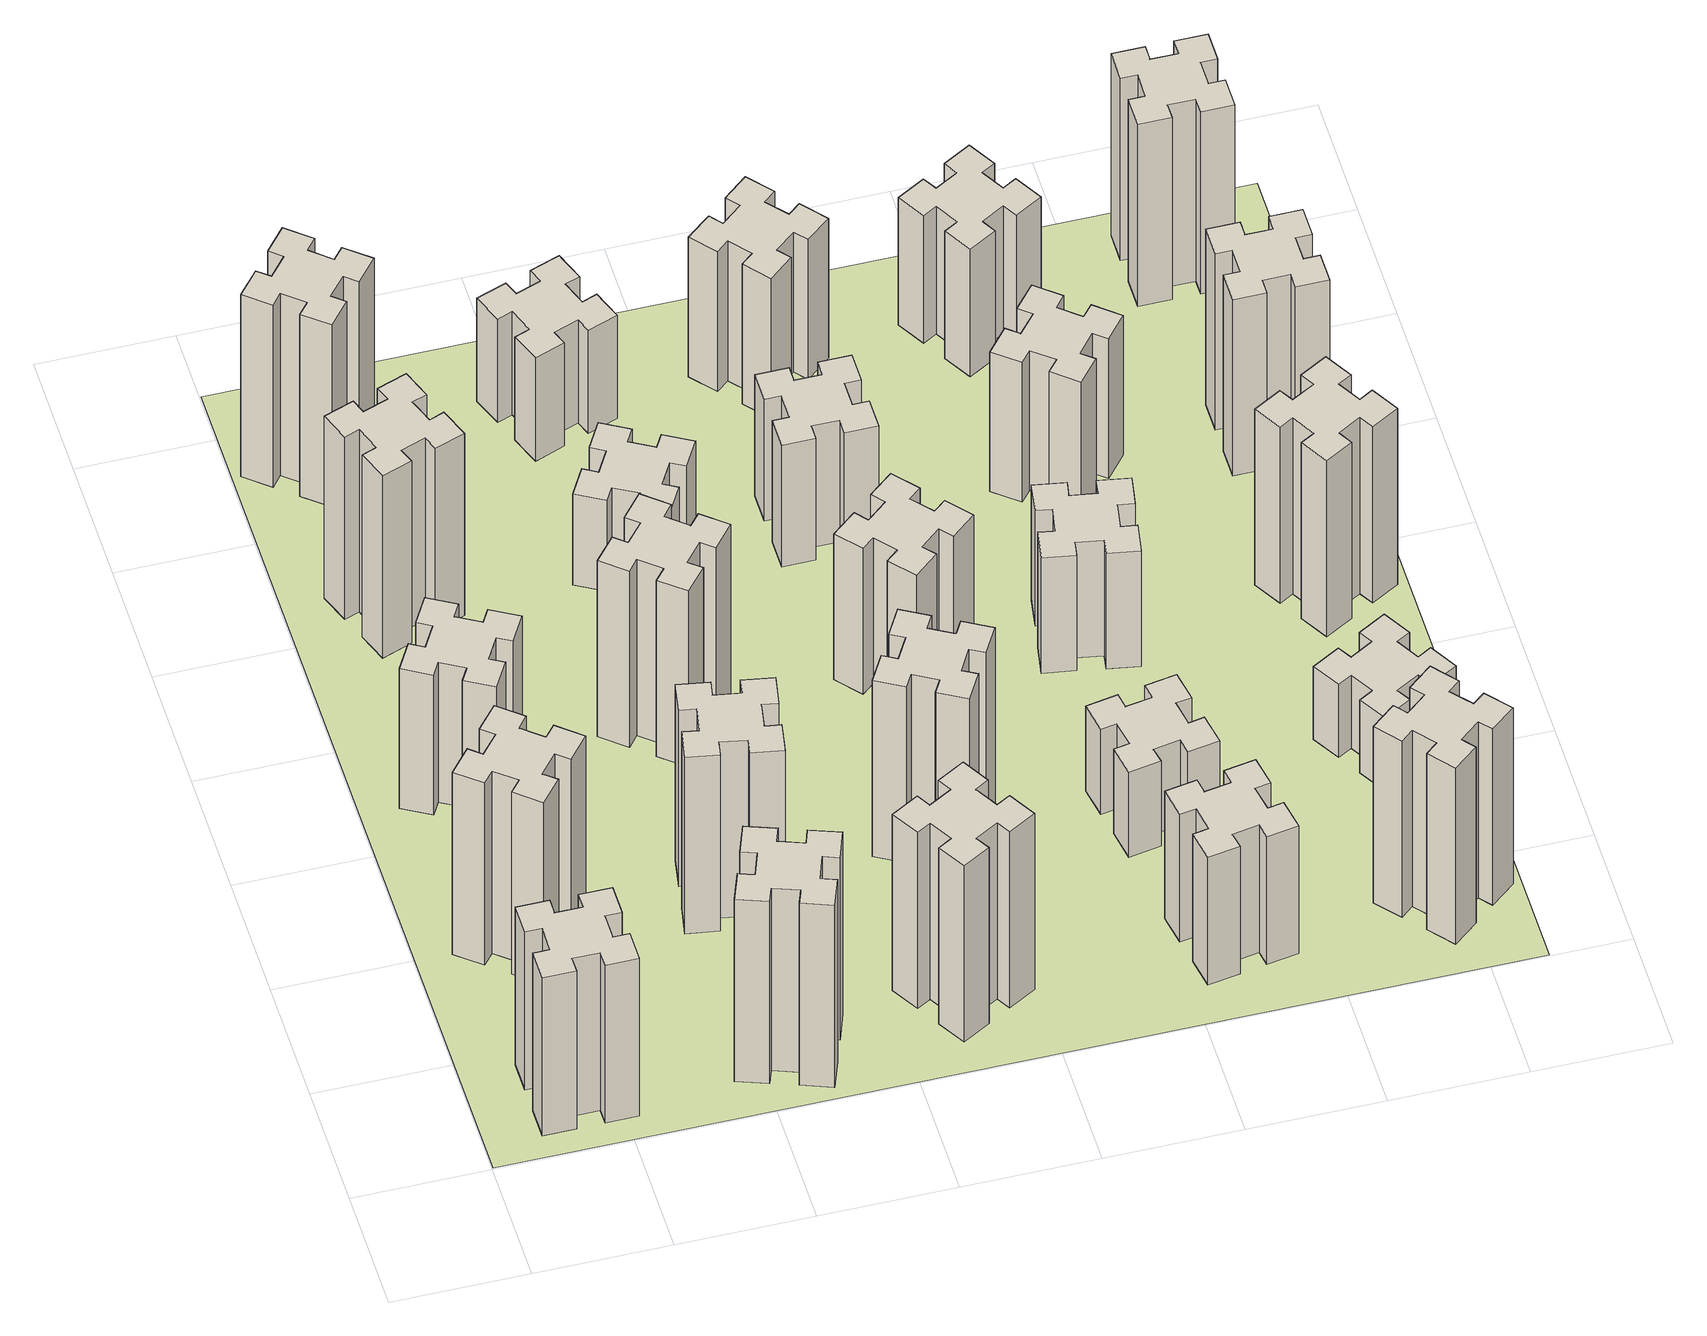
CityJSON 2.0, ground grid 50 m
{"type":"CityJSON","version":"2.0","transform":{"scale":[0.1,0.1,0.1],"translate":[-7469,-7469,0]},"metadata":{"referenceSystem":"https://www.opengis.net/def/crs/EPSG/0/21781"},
"CityObjects":{
"building1":{"type":"Building","attributes":{"class":"1000","function":"1000","usage":"1000","yearOfConstruction":2016,"roofType":"1000","measuredHeight":78,"storeysAboveGround":30,"storeysBelowGround":0},"geometry":[{"type":"Solid","lod":"1","boundaries":[[[[0,1,2,3,4,5,6,7,8,9,10,11,12,13,14,15,16,17,18,19]],[[17,16,20,21]],[[16,15,22,20]],[[15,14,23,22]],[[14,13,24,23]],[[13,12,25,24]],[[12,11,26,25]],[[11,10,27,26]],[[10,9,28,27]],[[9,8,29,28]],[[8,7,30,29]],[[7,6,31,30]],[[6,5,32,31]],[[5,4,33,32]],[[4,3,34,33]],[[3,2,35,34]],[[2,1,36,35]],[[1,0,37,36]],[[0,19,38,37]],[[19,18,39,38]],[[18,17,21,39]],[[24,25,26,27,28,29,30,31,32,33,34,35,36,37,38,39,21,20,22,23]]]]}]},
"building2":{"type":"Building","attributes":{"class":"1000","function":"1000","usage":"1000","yearOfConstruction":2016,"roofType":"1000","measuredHeight":90,"storeysAboveGround":30,"storeysBelowGround":0},"geometry":[{"type":"Solid","lod":"1","boundaries":[[[[40,41,42,43,44,45,46,47,48,49,50,51,52,53,54,55,56,57,58,59]],[[57,56,60,61]],[[56,55,62,60]],[[55,54,63,62]],[[54,53,64,63]],[[53,52,65,64]],[[52,51,66,65]],[[51,50,67,66]],[[50,49,68,67]],[[49,48,69,68]],[[48,47,70,69]],[[47,46,71,70]],[[46,45,72,71]],[[45,44,73,72]],[[44,43,74,73]],[[43,42,75,74]],[[42,41,76,75]],[[41,40,77,76]],[[40,59,78,77]],[[59,58,79,78]],[[58,57,61,79]],[[64,65,66,67,68,69,70,71,72,73,74,75,76,77,78,79,61,60,62,63]]]]}]},
"building3":{"type":"Building","attributes":{"class":"1000","function":"1000","usage":"1000","yearOfConstruction":2016,"roofType":"1000","measuredHeight":69,"storeysAboveGround":30,"storeysBelowGround":0},"geometry":[{"type":"Solid","lod":"1","boundaries":[[[[80,81,82,83,84,85,86,87,88,89,90,91,92,93,94,95,96,97,98,99]],[[97,96,100,101]],[[96,95,102,100]],[[95,94,103,102]],[[94,93,104,103]],[[93,92,105,104]],[[92,91,106,105]],[[91,90,107,106]],[[90,89,108,107]],[[89,88,109,108]],[[88,87,110,109]],[[87,86,111,110]],[[86,85,112,111]],[[85,84,113,112]],[[84,83,114,113]],[[83,82,115,114]],[[82,81,116,115]],[[81,80,117,116]],[[80,99,118,117]],[[99,98,119,118]],[[98,97,101,119]],[[104,105,106,107,108,109,110,111,112,113,114,115,116,117,118,119,101,100,102,103]]]]}]},
"building4":{"type":"Building","attributes":{"class":"1000","function":"1000","usage":"1000","yearOfConstruction":2016,"roofType":"1000","measuredHeight":90,"storeysAboveGround":30,"storeysBelowGround":0},"geometry":[{"type":"Solid","lod":"1","boundaries":[[[[120,121,122,123,124,125,126,127,128,129,130,131,132,133,134,135,136,137,138,139]],[[137,136,140,141]],[[136,135,142,140]],[[135,134,143,142]],[[134,133,144,143]],[[133,132,145,144]],[[132,131,146,145]],[[131,130,147,146]],[[130,129,148,147]],[[129,128,149,148]],[[128,127,150,149]],[[127,126,151,150]],[[126,125,152,151]],[[125,124,153,152]],[[124,123,154,153]],[[123,122,155,154]],[[122,121,156,155]],[[121,120,157,156]],[[120,139,158,157]],[[139,138,159,158]],[[138,137,141,159]],[[144,145,146,147,148,149,150,151,152,153,154,155,156,157,158,159,141,140,142,143]]]]}]},
"building5":{"type":"Building","attributes":{"class":"1000","function":"1000","usage":"1000","yearOfConstruction":2016,"roofType":"1000","measuredHeight":90,"storeysAboveGround":30,"storeysBelowGround":0},"geometry":[{"type":"Solid","lod":"1","boundaries":[[[[160,161,162,163,164,165,166,167,168,169,170,171,172,173,174,175,176,177,178,179]],[[177,176,180,181]],[[176,175,182,180]],[[175,174,183,182]],[[174,173,184,183]],[[173,172,185,184]],[[172,171,186,185]],[[171,170,187,186]],[[170,169,188,187]],[[169,168,189,188]],[[168,167,190,189]],[[167,166,191,190]],[[166,165,192,191]],[[165,164,193,192]],[[164,163,194,193]],[[163,162,195,194]],[[162,161,196,195]],[[161,160,197,196]],[[160,179,198,197]],[[179,178,199,198]],[[178,177,181,199]],[[184,185,186,187,188,189,190,191,192,193,194,195,196,197,198,199,181,180,182,183]]]]}]},
"building6":{"type":"Building","attributes":{"class":"1000","function":"1000","usage":"1000","yearOfConstruction":2016,"roofType":"1000","measuredHeight":90,"storeysAboveGround":30,"storeysBelowGround":0},"geometry":[{"type":"Solid","lod":"1","boundaries":[[[[200,201,202,203,204,205,206,207,208,209,210,211,212,213,214,215,216,217,218,219]],[[217,216,220,221]],[[216,215,222,220]],[[215,214,223,222]],[[214,213,224,223]],[[213,212,225,224]],[[212,211,226,225]],[[211,210,227,226]],[[210,209,228,227]],[[209,208,229,228]],[[208,207,230,229]],[[207,206,231,230]],[[206,205,232,231]],[[205,204,233,232]],[[204,203,234,233]],[[203,202,235,234]],[[202,201,236,235]],[[201,200,237,236]],[[200,219,238,237]],[[219,218,239,238]],[[218,217,221,239]],[[224,225,226,227,228,229,230,231,232,233,234,235,236,237,238,239,221,220,222,223]]]]}]},
"building7":{"type":"Building","attributes":{"class":"1000","function":"1000","usage":"1000","yearOfConstruction":2016,"roofType":"1000","measuredHeight":87,"storeysAboveGround":30,"storeysBelowGround":0},"geometry":[{"type":"Solid","lod":"1","boundaries":[[[[240,241,242,243,244,245,246,247,248,249,250,251,252,253,254,255,256,257,258,259]],[[257,256,260,261]],[[256,255,262,260]],[[255,254,263,262]],[[254,253,264,263]],[[253,252,265,264]],[[252,251,266,265]],[[251,250,267,266]],[[250,249,268,267]],[[249,248,269,268]],[[248,247,270,269]],[[247,246,271,270]],[[246,245,272,271]],[[245,244,273,272]],[[244,243,274,273]],[[243,242,275,274]],[[242,241,276,275]],[[241,240,277,276]],[[240,259,278,277]],[[259,258,279,278]],[[258,257,261,279]],[[264,265,266,267,268,269,270,271,272,273,274,275,276,277,278,279,261,260,262,263]]]]}]},
"building8":{"type":"Building","attributes":{"class":"1000","function":"1000","usage":"1000","yearOfConstruction":2016,"roofType":"1000","measuredHeight":87,"storeysAboveGround":30,"storeysBelowGround":0},"geometry":[{"type":"Solid","lod":"1","boundaries":[[[[280,281,282,283,284,285,286,287,288,289,290,291,292,293,294,295,296,297,298,299]],[[297,296,300,301]],[[296,295,302,300]],[[295,294,303,302]],[[294,293,304,303]],[[293,292,305,304]],[[292,291,306,305]],[[291,290,307,306]],[[290,289,308,307]],[[289,288,309,308]],[[288,287,310,309]],[[287,286,311,310]],[[286,285,312,311]],[[285,284,313,312]],[[284,283,314,313]],[[283,282,315,314]],[[282,281,316,315]],[[281,280,317,316]],[[280,299,318,317]],[[299,298,319,318]],[[298,297,301,319]],[[304,305,306,307,308,309,310,311,312,313,314,315,316,317,318,319,301,300,302,303]]]]}]},
"building9":{"type":"Building","attributes":{"class":"1000","function":"1000","usage":"1000","yearOfConstruction":2016,"roofType":"1000","measuredHeight":87,"storeysAboveGround":30,"storeysBelowGround":0},"geometry":[{"type":"Solid","lod":"1","boundaries":[[[[320,321,322,323,324,325,326,327,328,329,330,331,332,333,334,335,336,337,338,339]],[[337,336,340,341]],[[336,335,342,340]],[[335,334,343,342]],[[334,333,344,343]],[[333,332,345,344]],[[332,331,346,345]],[[331,330,347,346]],[[330,329,348,347]],[[329,328,349,348]],[[328,327,350,349]],[[327,326,351,350]],[[326,325,352,351]],[[325,324,353,352]],[[324,323,354,353]],[[323,322,355,354]],[[322,321,356,355]],[[321,320,357,356]],[[320,339,358,357]],[[339,338,359,358]],[[338,337,341,359]],[[344,345,346,347,348,349,350,351,352,353,354,355,356,357,358,359,341,340,342,343]]]]}]},
"building10":{"type":"Building","attributes":{"class":"1000","function":"1000","usage":"1000","yearOfConstruction":2016,"roofType":"1000","measuredHeight":45,"storeysAboveGround":30,"storeysBelowGround":0},"geometry":[{"type":"Solid","lod":"1","boundaries":[[[[360,361,362,363,364,365,366,367,368,369,370,371,372,373,374,375,376,377,378,379]],[[377,376,380,381]],[[376,375,382,380]],[[375,374,383,382]],[[374,373,384,383]],[[373,372,385,384]],[[372,371,386,385]],[[371,370,387,386]],[[370,369,388,387]],[[369,368,389,388]],[[368,367,390,389]],[[367,366,391,390]],[[366,365,392,391]],[[365,364,393,392]],[[364,363,394,393]],[[363,362,395,394]],[[362,361,396,395]],[[361,360,397,396]],[[360,379,398,397]],[[379,378,399,398]],[[378,377,381,399]],[[384,385,386,387,388,389,390,391,392,393,394,395,396,397,398,399,381,380,382,383]]]]}]},
"building11":{"type":"Building","attributes":{"class":"1000","function":"1000","usage":"1000","yearOfConstruction":2016,"roofType":"1000","measuredHeight":51,"storeysAboveGround":30,"storeysBelowGround":0},"geometry":[{"type":"Solid","lod":"1","boundaries":[[[[400,401,402,403,404,405,406,407,408,409,410,411,412,413,414,415,416,417,418,419]],[[417,416,420,421]],[[416,415,422,420]],[[415,414,423,422]],[[414,413,424,423]],[[413,412,425,424]],[[412,411,426,425]],[[411,410,427,426]],[[410,409,428,427]],[[409,408,429,428]],[[408,407,430,429]],[[407,406,431,430]],[[406,405,432,431]],[[405,404,433,432]],[[404,403,434,433]],[[403,402,435,434]],[[402,401,436,435]],[[401,400,437,436]],[[400,419,438,437]],[[419,418,439,438]],[[418,417,421,439]],[[424,425,426,427,428,429,430,431,432,433,434,435,436,437,438,439,421,420,422,423]]]]}]},
"building12":{"type":"Building","attributes":{"class":"1000","function":"1000","usage":"1000","yearOfConstruction":2016,"roofType":"1000","measuredHeight":87,"storeysAboveGround":30,"storeysBelowGround":0},"geometry":[{"type":"Solid","lod":"1","boundaries":[[[[440,441,442,443,444,445,446,447,448,449,450,451,452,453,454,455,456,457,458,459]],[[457,456,460,461]],[[456,455,462,460]],[[455,454,463,462]],[[454,453,464,463]],[[453,452,465,464]],[[452,451,466,465]],[[451,450,467,466]],[[450,449,468,467]],[[449,448,469,468]],[[448,447,470,469]],[[447,446,471,470]],[[446,445,472,471]],[[445,444,473,472]],[[444,443,474,473]],[[443,442,475,474]],[[442,441,476,475]],[[441,440,477,476]],[[440,459,478,477]],[[459,458,479,478]],[[458,457,461,479]],[[464,465,466,467,468,469,470,471,472,473,474,475,476,477,478,479,461,460,462,463]]]]}]},
"building13":{"type":"Building","attributes":{"class":"1000","function":"1000","usage":"1000","yearOfConstruction":2016,"roofType":"1000","measuredHeight":72,"storeysAboveGround":30,"storeysBelowGround":0},"geometry":[{"type":"Solid","lod":"1","boundaries":[[[[480,481,482,483,484,485,486,487,488,489,490,491,492,493,494,495,496,497,498,499]],[[497,496,500,501]],[[496,495,502,500]],[[495,494,503,502]],[[494,493,504,503]],[[493,492,505,504]],[[492,491,506,505]],[[491,490,507,506]],[[490,489,508,507]],[[489,488,509,508]],[[488,487,510,509]],[[487,486,511,510]],[[486,485,512,511]],[[485,484,513,512]],[[484,483,514,513]],[[483,482,515,514]],[[482,481,516,515]],[[481,480,517,516]],[[480,499,518,517]],[[499,498,519,518]],[[498,497,501,519]],[[504,505,506,507,508,509,510,511,512,513,514,515,516,517,518,519,501,500,502,503]]]]}]},
"building14":{"type":"Building","attributes":{"class":"1000","function":"1000","usage":"1000","yearOfConstruction":2016,"roofType":"1000","measuredHeight":60,"storeysAboveGround":30,"storeysBelowGround":0},"geometry":[{"type":"Solid","lod":"1","boundaries":[[[[520,521,522,523,524,525,526,527,528,529,530,531,532,533,534,535,536,537,538,539]],[[537,536,540,541]],[[536,535,542,540]],[[535,534,543,542]],[[534,533,544,543]],[[533,532,545,544]],[[532,531,546,545]],[[531,530,547,546]],[[530,529,548,547]],[[529,528,549,548]],[[528,527,550,549]],[[527,526,551,550]],[[526,525,552,551]],[[525,524,553,552]],[[524,523,554,553]],[[523,522,555,554]],[[522,521,556,555]],[[521,520,557,556]],[[520,539,558,557]],[[539,538,559,558]],[[538,537,541,559]],[[544,545,546,547,548,549,550,551,552,553,554,555,556,557,558,559,541,540,542,543]]]]}]},
"building15":{"type":"Building","attributes":{"class":"1000","function":"1000","usage":"1000","yearOfConstruction":2016,"roofType":"1000","measuredHeight":63,"storeysAboveGround":30,"storeysBelowGround":0},"geometry":[{"type":"Solid","lod":"1","boundaries":[[[[560,561,562,563,564,565,566,567,568,569,570,571,572,573,574,575,576,577,578,579]],[[577,576,580,581]],[[576,575,582,580]],[[575,574,583,582]],[[574,573,584,583]],[[573,572,585,584]],[[572,571,586,585]],[[571,570,587,586]],[[570,569,588,587]],[[569,568,589,588]],[[568,567,590,589]],[[567,566,591,590]],[[566,565,592,591]],[[565,564,593,592]],[[564,563,594,593]],[[563,562,595,594]],[[562,561,596,595]],[[561,560,597,596]],[[560,579,598,597]],[[579,578,599,598]],[[578,577,581,599]],[[584,585,586,587,588,589,590,591,592,593,594,595,596,597,598,599,581,580,582,583]]]]}]},
"building16":{"type":"Building","attributes":{"class":"1000","function":"1000","usage":"1000","yearOfConstruction":2016,"roofType":"1000","measuredHeight":69,"storeysAboveGround":30,"storeysBelowGround":0},"geometry":[{"type":"Solid","lod":"1","boundaries":[[[[600,601,602,603,604,605,606,607,608,609,610,611,612,613,614,615,616,617,618,619]],[[617,616,620,621]],[[616,615,622,620]],[[615,614,623,622]],[[614,613,624,623]],[[613,612,625,624]],[[612,611,626,625]],[[611,610,627,626]],[[610,609,628,627]],[[609,608,629,628]],[[608,607,630,629]],[[607,606,631,630]],[[606,605,632,631]],[[605,604,633,632]],[[604,603,634,633]],[[603,602,635,634]],[[602,601,636,635]],[[601,600,637,636]],[[600,619,638,637]],[[619,618,639,638]],[[618,617,621,639]],[[624,625,626,627,628,629,630,631,632,633,634,635,636,637,638,639,621,620,622,623]]]]}]},
"building17":{"type":"Building","attributes":{"class":"1000","function":"1000","usage":"1000","yearOfConstruction":2016,"roofType":"1000","measuredHeight":42,"storeysAboveGround":30,"storeysBelowGround":0},"geometry":[{"type":"Solid","lod":"1","boundaries":[[[[640,641,642,643,644,645,646,647,648,649,650,651,652,653,654,655,656,657,658,659]],[[657,656,660,661]],[[656,655,662,660]],[[655,654,663,662]],[[654,653,664,663]],[[653,652,665,664]],[[652,651,666,665]],[[651,650,667,666]],[[650,649,668,667]],[[649,648,669,668]],[[648,647,670,669]],[[647,646,671,670]],[[646,645,672,671]],[[645,644,673,672]],[[644,643,674,673]],[[643,642,675,674]],[[642,641,676,675]],[[641,640,677,676]],[[640,659,678,677]],[[659,658,679,678]],[[658,657,661,679]],[[664,665,666,667,668,669,670,671,672,673,674,675,676,677,678,679,661,660,662,663]]]]}]},
"building18":{"type":"Building","attributes":{"class":"1000","function":"1000","usage":"1000","yearOfConstruction":2016,"roofType":"1000","measuredHeight":57,"storeysAboveGround":30,"storeysBelowGround":0},"geometry":[{"type":"Solid","lod":"1","boundaries":[[[[680,681,682,683,684,685,686,687,688,689,690,691,692,693,694,695,696,697,698,699]],[[697,696,700,701]],[[696,695,702,700]],[[695,694,703,702]],[[694,693,704,703]],[[693,692,705,704]],[[692,691,706,705]],[[691,690,707,706]],[[690,689,708,707]],[[689,688,709,708]],[[688,687,710,709]],[[687,686,711,710]],[[686,685,712,711]],[[685,684,713,712]],[[684,683,714,713]],[[683,682,715,714]],[[682,681,716,715]],[[681,680,717,716]],[[680,699,718,717]],[[699,698,719,718]],[[698,697,701,719]],[[704,705,706,707,708,709,710,711,712,713,714,715,716,717,718,719,701,700,702,703]]]]}]},
"building19":{"type":"Building","attributes":{"class":"1000","function":"1000","usage":"1000","yearOfConstruction":2016,"roofType":"1000","measuredHeight":69,"storeysAboveGround":30,"storeysBelowGround":0},"geometry":[{"type":"Solid","lod":"1","boundaries":[[[[720,721,722,723,724,725,726,727,728,729,730,731,732,733,734,735,736,737,738,739]],[[737,736,740,741]],[[736,735,742,740]],[[735,734,743,742]],[[734,733,744,743]],[[733,732,745,744]],[[732,731,746,745]],[[731,730,747,746]],[[730,729,748,747]],[[729,728,749,748]],[[728,727,750,749]],[[727,726,751,750]],[[726,725,752,751]],[[725,724,753,752]],[[724,723,754,753]],[[723,722,755,754]],[[722,721,756,755]],[[721,720,757,756]],[[720,739,758,757]],[[739,738,759,758]],[[738,737,741,759]],[[744,745,746,747,748,749,750,751,752,753,754,755,756,757,758,759,741,740,742,743]]]]}]},
"building20":{"type":"Building","attributes":{"class":"1000","function":"1000","usage":"1000","yearOfConstruction":2016,"roofType":"1000","measuredHeight":87,"storeysAboveGround":30,"storeysBelowGround":0},"geometry":[{"type":"Solid","lod":"1","boundaries":[[[[760,761,762,763,764,765,766,767,768,769,770,771,772,773,774,775,776,777,778,779]],[[777,776,780,781]],[[776,775,782,780]],[[775,774,783,782]],[[774,773,784,783]],[[773,772,785,784]],[[772,771,786,785]],[[771,770,787,786]],[[770,769,788,787]],[[769,768,789,788]],[[768,767,790,789]],[[767,766,791,790]],[[766,765,792,791]],[[765,764,793,792]],[[764,763,794,793]],[[763,762,795,794]],[[762,761,796,795]],[[761,760,797,796]],[[760,779,798,797]],[[779,778,799,798]],[[778,777,781,799]],[[784,785,786,787,788,789,790,791,792,793,794,795,796,797,798,799,781,780,782,783]]]]}]},
"building21":{"type":"Building","attributes":{"class":"1000","function":"1000","usage":"1000","yearOfConstruction":2016,"roofType":"1000","measuredHeight":63,"storeysAboveGround":30,"storeysBelowGround":0},"geometry":[{"type":"Solid","lod":"1","boundaries":[[[[800,801,802,803,804,805,806,807,808,809,810,811,812,813,814,815,816,817,818,819]],[[817,816,820,821]],[[816,815,822,820]],[[815,814,823,822]],[[814,813,824,823]],[[813,812,825,824]],[[812,811,826,825]],[[811,810,827,826]],[[810,809,828,827]],[[809,808,829,828]],[[808,807,830,829]],[[807,806,831,830]],[[806,805,832,831]],[[805,804,833,832]],[[804,803,834,833]],[[803,802,835,834]],[[802,801,836,835]],[[801,800,837,836]],[[800,819,838,837]],[[819,818,839,838]],[[818,817,821,839]],[[824,825,826,827,828,829,830,831,832,833,834,835,836,837,838,839,821,820,822,823]]]]}]},
"building22":{"type":"Building","attributes":{"class":"1000","function":"1000","usage":"1000","yearOfConstruction":2016,"roofType":"1000","measuredHeight":36,"storeysAboveGround":30,"storeysBelowGround":0},"geometry":[{"type":"Solid","lod":"1","boundaries":[[[[840,841,842,843,844,845,846,847,848,849,850,851,852,853,854,855,856,857,858,859]],[[857,856,860,861]],[[856,855,862,860]],[[855,854,863,862]],[[854,853,864,863]],[[853,852,865,864]],[[852,851,866,865]],[[851,850,867,866]],[[850,849,868,867]],[[849,848,869,868]],[[848,847,870,869]],[[847,846,871,870]],[[846,845,872,871]],[[845,844,873,872]],[[844,843,874,873]],[[843,842,875,874]],[[842,841,876,875]],[[841,840,877,876]],[[840,859,878,877]],[[859,858,879,878]],[[858,857,861,879]],[[864,865,866,867,868,869,870,871,872,873,874,875,876,877,878,879,861,860,862,863]]]]}]},
"building23":{"type":"Building","attributes":{"class":"1000","function":"1000","usage":"1000","yearOfConstruction":2016,"roofType":"1000","measuredHeight":87,"storeysAboveGround":30,"storeysBelowGround":0},"geometry":[{"type":"Solid","lod":"1","boundaries":[[[[880,881,882,883,884,885,886,887,888,889,890,891,892,893,894,895,896,897,898,899]],[[897,896,900,901]],[[896,895,902,900]],[[895,894,903,902]],[[894,893,904,903]],[[893,892,905,904]],[[892,891,906,905]],[[891,890,907,906]],[[890,889,908,907]],[[889,888,909,908]],[[888,887,910,909]],[[887,886,911,910]],[[886,885,912,911]],[[885,884,913,912]],[[884,883,914,913]],[[883,882,915,914]],[[882,881,916,915]],[[881,880,917,916]],[[880,899,918,917]],[[899,898,919,918]],[[898,897,901,919]],[[904,905,906,907,908,909,910,911,912,913,914,915,916,917,918,919,901,900,902,903]]]]}]},
"building24":{"type":"Building","attributes":{"class":"1000","function":"1000","usage":"1000","yearOfConstruction":2016,"roofType":"1000","measuredHeight":87,"storeysAboveGround":30,"storeysBelowGround":0},"geometry":[{"type":"Solid","lod":"1","boundaries":[[[[920,921,922,923,924,925,926,927,928,929,930,931,932,933,934,935,936,937,938,939]],[[937,936,940,941]],[[936,935,942,940]],[[935,934,943,942]],[[934,933,944,943]],[[933,932,945,944]],[[932,931,946,945]],[[931,930,947,946]],[[930,929,948,947]],[[929,928,949,948]],[[928,927,950,949]],[[927,926,951,950]],[[926,925,952,951]],[[925,924,953,952]],[[924,923,954,953]],[[923,922,955,954]],[[922,921,956,955]],[[921,920,957,956]],[[920,939,958,957]],[[939,938,959,958]],[[938,937,941,959]],[[944,945,946,947,948,949,950,951,952,953,954,955,956,957,958,959,941,940,942,943]]]]}]},
"building25":{"type":"Building","attributes":{"class":"1000","function":"1000","usage":"1000","yearOfConstruction":2016,"roofType":"1000","measuredHeight":90,"storeysAboveGround":30,"storeysBelowGround":0},"geometry":[{"type":"Solid","lod":"1","boundaries":[[[[960,961,962,963,964,965,966,967,968,969,970,971,972,973,974,975,976,977,978,979]],[[977,976,980,981]],[[976,975,982,980]],[[975,974,983,982]],[[974,973,984,983]],[[973,972,985,984]],[[972,971,986,985]],[[971,970,987,986]],[[970,969,988,987]],[[969,968,989,988]],[[968,967,990,989]],[[967,966,991,990]],[[966,965,992,991]],[[965,964,993,992]],[[964,963,994,993]],[[963,962,995,994]],[[962,961,996,995]],[[961,960,997,996]],[[960,979,998,997]],[[979,978,999,998]],[[978,977,981,999]],[[984,985,986,987,988,989,990,991,992,993,994,995,996,997,998,999,981,980,982,983]]]]}]},
"landuse1":{"type":"LandUse","attributes":{"name":"plot1","function":"1010"},"geometry":[{"type":"MultiSurface","lod":"1","boundaries":[[[1000,1001,1002,1003]]]}]}
},
"vertices":[
[265,325,0],[265,225,0],[205,225,0],[205,105,0],[325,105,0],[325,165,0],[425,165,0],[425,105,0],[545,105,0],[545,225,0],[485,225,0],[485,325,0],[545,325,0],[545,445,0],[425,445,0],[425,385,0],[325,385,0],[325,445,0],[205,445,0],[205,325,0],[325,385,780],[325,445,780],[425,385,780],[425,445,780],[545,445,780],[545,325,780],[485,325,780],[485,225,780],[545,225,780],[545,105,780],[425,105,780],[425,165,780],[325,165,780],[325,105,780],[205,105,780],[205,225,780],[265,225,780],[265,325,780],[205,325,780],[205,445,780],
[484,1067,0],[408,1132,0],[446,1178,0],[354,1255,0],[277,1163,0],[323,1124,0],[259,1048,0],[213,1086,0],[136,994,0],[228,917,0],[266,963,0],[343,899,0],[304,853,0],[396,776,0],[473,868,0],[427,906,0],[492,983,0],[538,944,0],[615,1036,0],[523,1113,0],[492,983,900],[538,944,900],[427,906,900],[473,868,900],[396,776,900],[304,853,900],[343,899,900],[266,963,900],[228,917,900],[136,994,900],[213,1086,900],[259,1048,900],[323,1124,900],[277,1163,900],[354,1255,900],[446,1178,900],[408,1132,900],[484,1067,900],[523,1113,900],[615,1036,900],
[474,1826,0],[387,1876,0],[417,1928,0],[313,1988,0],[253,1884,0],[305,1854,0],[255,1767,0],[203,1797,0],[143,1693,0],[247,1633,0],[277,1685,0],[364,1635,0],[334,1583,0],[438,1523,0],[498,1627,0],[446,1657,0],[496,1744,0],[548,1714,0],[608,1818,0],[504,1878,0],[496,1744,690],[548,1714,690],[446,1657,690],[498,1627,690],[438,1523,690],[334,1583,690],[364,1635,690],[277,1685,690],[247,1633,690],[143,1693,690],[203,1797,690],[255,1767,690],[305,1854,690],[253,1884,690],[313,1988,690],[417,1928,690],[387,1876,690],[474,1826,690],[504,1878,690],[608,1818,690],
[385,2716,0],[291,2682,0],[270,2738,0],[157,2697,0],[199,2584,0],[255,2605,0],[289,2511,0],[233,2490,0],[274,2377,0],[387,2419,0],[366,2475,0],[460,2509,0],[480,2453,0],[593,2494,0],[552,2607,0],[496,2586,0],[462,2680,0],[518,2700,0],[477,2813,0],[364,2772,0],[462,2680,900],[518,2700,900],[496,2586,900],[552,2607,900],[593,2494,900],[480,2453,900],[460,2509,900],[366,2475,900],[387,2419,900],[274,2377,900],[233,2490,900],[289,2511,900],[255,2605,900],[199,2584,900],[157,2697,900],[270,2738,900],[291,2682,900],[385,2716,900],[364,2772,900],[477,2813,900],
[1029,360,0],[995,266,0],[939,287,0],[897,174,0],[1010,133,0],[1031,189,0],[1125,155,0],[1104,99,0],[1217,57,0],[1258,170,0],[1202,191,0],[1236,285,0],[1292,264,0],[1333,377,0],[1220,418,0],[1200,362,0],[1106,396,0],[1127,452,0],[1014,493,0],[973,380,0],[1106,396,900],[1127,452,900],[1200,362,900],[1220,418,900],[1333,377,900],[1292,264,900],[1236,285,900],[1202,191,900],[1258,170,900],[1217,57,900],[1104,99,900],[1125,155,900],[1031,189,900],[1010,133,900],[897,174,900],[939,287,900],[995,266,900],[1029,360,900],[973,380,900],[1014,493,900],
[384,3387,0],[308,3452,0],[346,3498,0],[254,3575,0],[177,3483,0],[223,3444,0],[159,3368,0],[113,3406,0],[36,3314,0],[128,3237,0],[166,3283,0],[243,3219,0],[204,3173,0],[296,3096,0],[373,3188,0],[327,3226,0],[392,3303,0],[438,3264,0],[515,3356,0],[423,3433,0],[392,3303,900],[438,3264,900],[327,3226,900],[373,3188,900],[296,3096,900],[204,3173,900],[243,3219,900],[166,3283,900],[128,3237,900],[36,3314,900],[113,3406,900],[159,3368,900],[223,3444,900],[177,3483,900],[254,3575,900],[346,3498,900],[308,3452,900],[384,3387,900],[423,3433,900],[515,3356,900],
[1047,916,0],[1145,898,0],[1135,839,0],[1253,818,0],[1274,937,0],[1215,947,0],[1232,1045,0],[1291,1035,0],[1312,1153,0],[1194,1174,0],[1184,1115,0],[1085,1132,0],[1096,1191,0],[977,1212,0],[957,1094,0],[1016,1084,0],[998,985,0],[939,996,0],[918,877,0],[1037,857,0],[998,985,870],[939,996,870],[1016,1084,870],[957,1094,870],[977,1212,870],[1096,1191,870],[1085,1132,870],[1184,1115,870],[1194,1174,870],[1312,1153,870],[1291,1035,870],[1232,1045,870],[1215,947,870],[1274,937,870],[1253,818,870],[1135,839,870],[1145,898,870],[1047,916,870],[1037,857,870],[918,877,870],
[1224,1907,0],[1148,1972,0],[1186,2018,0],[1094,2095,0],[1017,2003,0],[1063,1964,0],[999,1888,0],[953,1926,0],[876,1834,0],[968,1757,0],[1006,1803,0],[1083,1739,0],[1044,1693,0],[1136,1616,0],[1213,1708,0],[1167,1746,0],[1232,1823,0],[1278,1784,0],[1355,1876,0],[1263,1953,0],[1232,1823,870],[1278,1784,870],[1167,1746,870],[1213,1708,870],[1136,1616,870],[1044,1693,870],[1083,1739,870],[1006,1803,870],[968,1757,870],[876,1834,870],[953,1926,870],[999,1888,870],[1063,1964,870],[1017,2003,870],[1094,2095,870],[1186,2018,870],[1148,1972,870],[1224,1907,870],[1263,1953,870],[1355,1876,870],
[1744,496,0],[1657,446,0],[1627,498,0],[1523,438,0],[1583,334,0],[1635,364,0],[1685,277,0],[1633,247,0],[1693,143,0],[1797,203,0],[1767,255,0],[1854,305,0],[1884,253,0],[1988,313,0],[1928,417,0],[1876,387,0],[1826,474,0],[1878,504,0],[1818,608,0],[1714,548,0],[1826,474,870],[1878,504,870],[1876,387,870],[1928,417,870],[1988,313,870],[1884,253,870],[1854,305,870],[1767,255,870],[1797,203,870],[1693,143,870],[1633,247,870],[1685,277,870],[1635,364,870],[1583,334,870],[1523,438,870],[1627,498,870],[1657,446,870],[1744,496,870],[1714,548,870],[1818,608,870],
[1117,2525,0],[1204,2475,0],[1174,2423,0],[1278,2363,0],[1338,2467,0],[1286,2497,0],[1336,2584,0],[1388,2554,0],[1448,2658,0],[1344,2718,0],[1314,2666,0],[1227,2716,0],[1257,2768,0],[1153,2828,0],[1093,2724,0],[1145,2694,0],[1095,2607,0],[1043,2637,0],[983,2533,0],[1087,2473,0],[1095,2607,450],[1043,2637,450],[1145,2694,450],[1093,2724,450],[1153,2828,450],[1257,2768,450],[1227,2716,450],[1314,2666,450],[1344,2718,450],[1448,2658,450],[1388,2554,450],[1336,2584,450],[1286,2497,450],[1338,2467,450],[1278,2363,450],[1174,2423,450],[1204,2475,450],[1117,2525,450],[1087,2473,450],[983,2533,450],
[1125,3456,0],[1031,3422,0],[1010,3478,0],[897,3437,0],[939,3324,0],[995,3345,0],[1029,3251,0],[973,3230,0],[1014,3117,0],[1127,3159,0],[1106,3215,0],[1200,3249,0],[1220,3193,0],[1333,3234,0],[1292,3347,0],[1236,3326,0],[1202,3420,0],[1258,3440,0],[1217,3553,0],[1104,3512,0],[1202,3420,510],[1258,3440,510],[1236,3326,510],[1292,3347,510],[1333,3234,510],[1220,3193,510],[1200,3249,510],[1106,3215,510],[1127,3159,510],[1014,3117,510],[973,3230,510],[1029,3251,510],[995,3345,510],[939,3324,510],[897,3437,510],[1010,3478,510],[1031,3422,510],[1125,3456,510],[1104,3512,510],[1217,3553,510],
[1926,1017,0],[1976,1104,0],[2028,1074,0],[2088,1178,0],[1984,1238,0],[1954,1186,0],[1867,1236,0],[1897,1288,0],[1793,1348,0],[1733,1244,0],[1785,1214,0],[1735,1127,0],[1683,1157,0],[1623,1053,0],[1727,993,0],[1757,1045,0],[1844,995,0],[1814,943,0],[1918,883,0],[1978,987,0],[1844,995,870],[1814,943,870],[1757,1045,870],[1727,993,870],[1623,1053,870],[1683,1157,870],[1735,1127,870],[1785,1214,870],[1733,1244,870],[1793,1348,870],[1897,1288,870],[1867,1236,870],[1954,1186,870],[1984,1238,870],[2088,1178,870],[2028,1074,870],[1976,1104,870],[1926,1017,870],[1978,987,870],[1918,883,870],
[2072,1888,0],[2007,1964,0],[2053,2003,0],[1976,2095,0],[1884,2018,0],[1923,1972,0],[1846,1907,0],[1808,1953,0],[1716,1876,0],[1793,1784,0],[1839,1823,0],[1903,1746,0],[1857,1708,0],[1934,1616,0],[2026,1693,0],[1988,1739,0],[2064,1803,0],[2103,1757,0],[2195,1834,0],[2118,1926,0],[2064,1803,720],[2103,1757,720],[1988,1739,720],[2026,1693,720],[1934,1616,720],[1857,1708,720],[1903,1746,720],[1839,1823,720],[1793,1784,720],[1716,1876,720],[1808,1953,720],[1846,1907,720],[1923,1972,720],[1884,2018,720],[1976,2095,720],[2053,2003,720],[2007,1964,720],[2072,1888,720],[2118,1926,720],[2195,1834,720],
[1905,2705,0],[1805,2705,0],[1805,2765,0],[1685,2765,0],[1685,2645,0],[1745,2645,0],[1745,2545,0],[1685,2545,0],[1685,2425,0],[1805,2425,0],[1805,2485,0],[1905,2485,0],[1905,2425,0],[2025,2425,0],[2025,2545,0],[1965,2545,0],[1965,2645,0],[2025,2645,0],[2025,2765,0],[1905,2765,0],[1965,2645,600],[2025,2645,600],[1965,2545,600],[2025,2545,600],[2025,2425,600],[1905,2425,600],[1905,2485,600],[1805,2485,600],[1805,2425,600],[1685,2425,600],[1685,2545,600],[1745,2545,600],[1745,2645,600],[1685,2645,600],[1685,2765,600],[1805,2765,600],[1805,2705,600],[1905,2705,600],[1905,2765,600],[2025,2765,600],
[2665,258,0],[2764,276,0],[2774,217,0],[2892,237,0],[2871,356,0],[2812,345,0],[2795,444,0],[2854,454,0],[2833,572,0],[2715,551,0],[2725,492,0],[2627,475,0],[2617,534,0],[2498,513,0],[2519,395,0],[2578,405,0],[2596,307,0],[2537,297,0],[2557,178,0],[2676,199,0],[2596,307,630],[2537,297,630],[2578,405,630],[2519,395,630],[2498,513,630],[2617,534,630],[2627,475,630],[2725,492,630],[2715,551,630],[2833,572,630],[2854,454,630],[2795,444,630],[2812,345,630],[2871,356,630],[2892,237,630],[2774,217,630],[2764,276,630],[2665,258,630],[2676,199,630],[2557,178,630],
[1888,3219,0],[1964,3283,0],[2003,3237,0],[2095,3314,0],[2018,3406,0],[1972,3368,0],[1907,3444,0],[1953,3483,0],[1876,3575,0],[1784,3498,0],[1823,3452,0],[1746,3387,0],[1708,3433,0],[1616,3356,0],[1693,3264,0],[1739,3303,0],[1803,3226,0],[1757,3188,0],[1834,3096,0],[1926,3173,0],[1803,3226,690],[1757,3188,690],[1739,3303,690],[1693,3264,690],[1616,3356,690],[1708,3433,690],[1746,3387,690],[1823,3452,690],[1784,3498,690],[1876,3575,690],[1953,3483,690],[1907,3444,690],[1972,3368,690],[2018,3406,690],[2095,3314,690],[2003,3237,690],[1964,3283,690],[1888,3219,690],[1926,3173,690],[1834,3096,690],
[2625,1132,0],[2527,1115,0],[2517,1174,0],[2398,1153,0],[2419,1035,0],[2478,1045,0],[2496,947,0],[2437,937,0],[2457,818,0],[2576,839,0],[2565,898,0],[2664,916,0],[2674,857,0],[2792,877,0],[2771,996,0],[2712,985,0],[2695,1084,0],[2754,1094,0],[2733,1212,0],[2615,1191,0],[2695,1084,420],[2754,1094,420],[2712,985,420],[2771,996,420],[2792,877,420],[2674,857,420],[2664,916,420],[2565,898,420],[2576,839,420],[2457,818,420],[2437,937,420],[2496,947,420],[2478,1045,420],[2419,1035,420],[2398,1153,420],[2517,1174,420],[2527,1115,420],[2625,1132,420],[2615,1191,420],[2733,1212,420],
[2527,1756,0],[2625,1738,0],[2615,1679,0],[2733,1658,0],[2754,1777,0],[2695,1787,0],[2712,1885,0],[2771,1875,0],[2792,1993,0],[2674,2014,0],[2664,1955,0],[2565,1972,0],[2576,2031,0],[2457,2052,0],[2437,1934,0],[2496,1924,0],[2478,1825,0],[2419,1836,0],[2398,1717,0],[2517,1697,0],[2478,1825,570],[2419,1836,570],[2496,1924,570],[2437,1934,570],[2457,2052,570],[2576,2031,570],[2565,1972,570],[2664,1955,570],[2674,2014,570],[2792,1993,570],[2771,1875,570],[2712,1885,570],[2695,1787,570],[2754,1777,570],[2733,1658,570],[2615,1679,570],[2625,1738,570],[2527,1756,570],[2517,1697,570],[2398,1717,570],
[2804,2647,0],[2728,2712,0],[2766,2758,0],[2674,2835,0],[2597,2743,0],[2643,2704,0],[2579,2628,0],[2533,2666,0],[2456,2574,0],[2548,2497,0],[2586,2543,0],[2663,2479,0],[2624,2433,0],[2716,2356,0],[2793,2448,0],[2747,2486,0],[2812,2563,0],[2858,2524,0],[2935,2616,0],[2843,2693,0],[2812,2563,690],[2858,2524,690],[2747,2486,690],[2793,2448,690],[2716,2356,690],[2624,2433,690],[2663,2479,690],[2586,2543,690],[2548,2497,690],[2456,2574,690],[2533,2666,690],[2579,2628,690],[2643,2704,690],[2597,2743,690],[2674,2835,690],[2766,2758,690],[2728,2712,690],[2804,2647,690],[2843,2693,690],[2935,2616,690],
[3468,259,0],[3544,323,0],[3583,277,0],[3675,354,0],[3598,446,0],[3552,408,0],[3487,484,0],[3533,523,0],[3456,615,0],[3364,538,0],[3403,492,0],[3326,427,0],[3288,473,0],[3196,396,0],[3273,304,0],[3319,343,0],[3383,266,0],[3337,228,0],[3414,136,0],[3506,213,0],[3383,266,870],[3337,228,870],[3319,343,870],[3273,304,870],[3196,396,870],[3288,473,870],[3326,427,870],[3403,492,870],[3364,538,870],[3456,615,870],[3533,523,870],[3487,484,870],[3552,408,870],[3598,446,870],[3675,354,870],[3583,277,870],[3544,323,870],[3468,259,870],[3506,213,870],[3414,136,870],
[2716,3347,0],[2666,3434,0],[2718,3464,0],[2658,3568,0],[2554,3508,0],[2584,3456,0],[2497,3406,0],[2467,3458,0],[2363,3398,0],[2423,3294,0],[2475,3324,0],[2525,3237,0],[2473,3207,0],[2533,3103,0],[2637,3163,0],[2607,3215,0],[2694,3265,0],[2724,3213,0],[2828,3273,0],[2768,3377,0],[2694,3265,630],[2724,3213,630],[2607,3215,630],[2637,3163,630],[2533,3103,630],[2473,3207,630],[2525,3237,630],[2475,3324,630],[2423,3294,630],[2363,3398,630],[2467,3458,630],[2497,3406,630],[2584,3456,630],[2554,3508,630],[2658,3568,630],[2718,3464,630],[2666,3434,630],[2716,3347,630],[2768,3377,630],[2828,3273,630],
[3315,1104,0],[3365,1017,0],[3313,987,0],[3373,883,0],[3477,943,0],[3447,995,0],[3534,1045,0],[3564,993,0],[3668,1053,0],[3608,1157,0],[3556,1127,0],[3506,1214,0],[3558,1244,0],[3498,1348,0],[3394,1288,0],[3424,1236,0],[3337,1186,0],[3307,1238,0],[3203,1178,0],[3263,1074,0],[3337,1186,360],[3307,1238,360],[3424,1236,360],[3394,1288,360],[3498,1348,360],[3558,1244,360],[3506,1214,360],[3556,1127,360],[3608,1157,360],[3668,1053,360],[3564,993,360],[3534,1045,360],[3447,995,360],[3477,943,360],[3373,883,360],[3313,987,360],[3365,1017,360],[3315,1104,360],[3263,1074,360],[3203,1178,360],
[3556,1867,0],[3506,1954,0],[3558,1984,0],[3498,2088,0],[3394,2028,0],[3424,1976,0],[3337,1926,0],[3307,1978,0],[3203,1918,0],[3263,1814,0],[3315,1844,0],[3365,1757,0],[3313,1727,0],[3373,1623,0],[3477,1683,0],[3447,1735,0],[3534,1785,0],[3564,1733,0],[3668,1793,0],[3608,1897,0],[3534,1785,870],[3564,1733,870],[3447,1735,870],[3477,1683,870],[3373,1623,870],[3313,1727,870],[3365,1757,870],[3315,1844,870],[3263,1814,870],[3203,1918,870],[3307,1978,870],[3337,1926,870],[3424,1976,870],[3394,2028,870],[3498,2088,870],[3558,1984,870],[3506,1954,870],[3556,1867,870],[3608,1897,870],[3668,1793,870],
[3485,2705,0],[3385,2705,0],[3385,2765,0],[3265,2765,0],[3265,2645,0],[3325,2645,0],[3325,2545,0],[3265,2545,0],[3265,2425,0],[3385,2425,0],[3385,2485,0],[3485,2485,0],[3485,2425,0],[3605,2425,0],[3605,2545,0],[3545,2545,0],[3545,2645,0],[3605,2645,0],[3605,2765,0],[3485,2765,0],[3545,2645,870],[3605,2645,870],[3545,2545,870],[3605,2545,870],[3605,2425,870],[3485,2425,870],[3485,2485,870],[3385,2485,870],[3385,2425,870],[3265,2425,870],[3265,2545,870],[3325,2545,870],[3325,2645,870],[3265,2645,870],[3265,2765,870],[3385,2765,870],[3385,2705,870],[3485,2705,870],[3485,2765,870],[3605,2765,870],
[3285,3325,0],[3385,3325,0],[3385,3265,0],[3505,3265,0],[3505,3385,0],[3445,3385,0],[3445,3485,0],[3505,3485,0],[3505,3605,0],[3385,3605,0],[3385,3545,0],[3285,3545,0],[3285,3605,0],[3165,3605,0],[3165,3485,0],[3225,3485,0],[3225,3385,0],[3165,3385,0],[3165,3265,0],[3285,3265,0],[3225,3385,900],[3165,3385,900],[3225,3485,900],[3165,3485,900],[3165,3605,900],[3285,3605,900],[3285,3545,900],[3385,3545,900],[3385,3605,900],[3505,3605,900],[3505,3485,900],[3445,3485,900],[3445,3385,900],[3505,3385,900],[3505,3265,900],[3385,3265,900],[3385,3325,900],[3285,3325,900],[3285,3265,900],[3165,3265,900],
[5,3705,0],[3705,3705,0],[3705,5,0],[5,5,0]
]}
